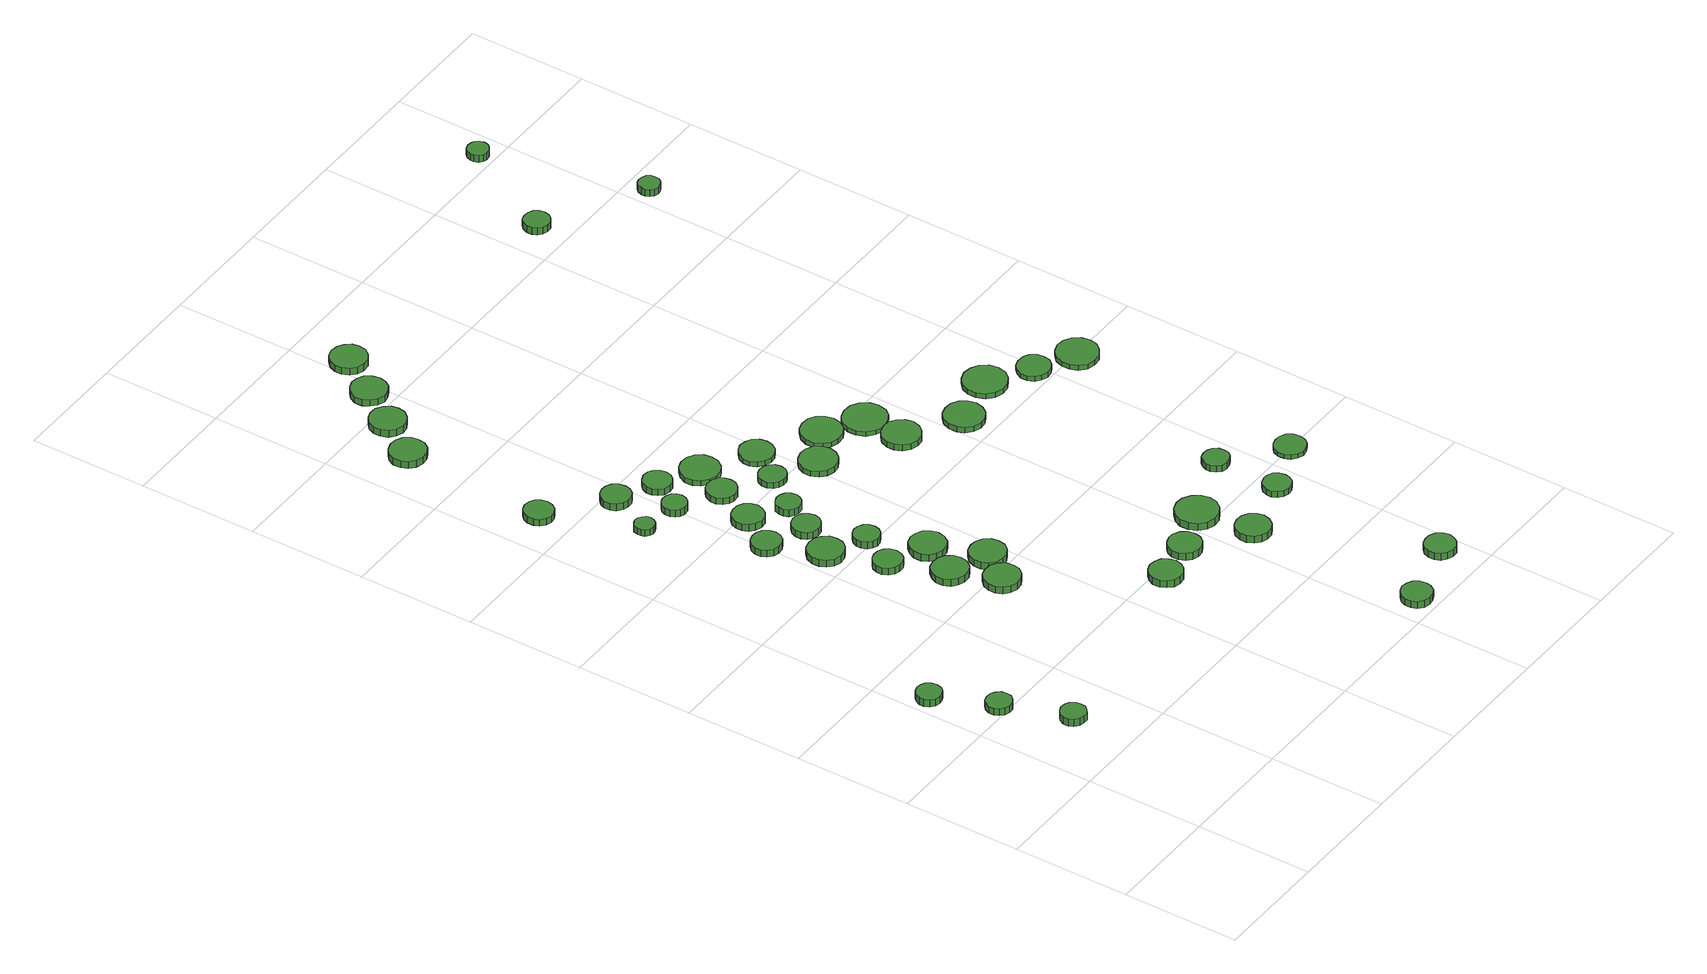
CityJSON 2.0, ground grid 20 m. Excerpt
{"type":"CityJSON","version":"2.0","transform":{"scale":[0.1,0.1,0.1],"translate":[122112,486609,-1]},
"CityObjects":{
"tree1":{"type":"SolitaryVegetationObject","attributes":{"function":"something"},"geometry":[{"type":"MultiSurface","lod":"1","boundaries":[[[0,1,2,3,4,5,6,7,8,9,10,11,12,13,14]],[[15,16,17,18,19,20,21,22,23,24,25,26,27,28,29]],[[0,29,28,1]],[[1,28,27,2]],[[2,27,26,3]],[[3,26,25,4]],[[4,25,24,5]],[[5,24,23,6]],[[6,23,22,7]],[[7,22,21,8]],[[8,21,20,9]],[[9,20,19,10]],[[10,19,18,11]],[[11,18,17,12]],[[12,17,16,13]],[[13,16,15,14]],[[14,15,29,0]]]}]},
"tree2":{"type":"SolitaryVegetationObject","attributes":{"function":"something"},"geometry":[{"type":"MultiSurface","lod":"1","boundaries":[[[30,31,32,33,34,35,36,37,38,39,40,41,42,43,44]],[[45,46,47,48,49,50,51,52,53,54,55,56,57,58,59]],[[30,59,58,31]],[[31,58,57,32]],[[32,57,56,33]],[[33,56,55,34]],[[34,55,54,35]],[[35,54,53,36]],[[36,53,52,37]],[[37,52,51,38]],[[38,51,50,39]],[[39,50,49,40]],[[40,49,48,41]],[[41,48,47,42]],[[42,47,46,43]],[[43,46,45,44]],[[44,45,59,30]]]}]},
"tree3":{"type":"SolitaryVegetationObject","attributes":{"function":"something"},"geometry":[{"type":"MultiSurface","lod":"1","boundaries":[[[60,61,62,63,64,65,66,67,68,69,70,71,72,73,74]],[[75,76,77,78,79,80,81,82,83,84,85,86,87,88,89]],[[60,89,88,61]],[[61,88,87,62]],[[62,87,86,63]],[[63,86,85,64]],[[64,85,84,65]],[[65,84,83,66]],[[66,83,82,67]],[[67,82,81,68]],[[68,81,80,69]],[[69,80,79,70]],[[70,79,78,71]],[[71,78,77,72]],[[72,77,76,73]],[[73,76,75,74]],[[74,75,89,60]]]}]},
"tree4":{"type":"SolitaryVegetationObject","attributes":{"function":"something"},"geometry":[{"type":"MultiSurface","lod":"1","boundaries":[[[90,91,92,93,94,95,96,97,98,99,100,101,102,103,104]],[[105,106,107,108,109,110,111,112,113,114,115,116,117,118,119]],[[90,119,118,91]],[[91,118,117,92]],[[92,117,116,93]],[[93,116,115,94]],[[94,115,114,95]],[[95,114,113,96]],[[96,113,112,97]],[[97,112,111,98]],[[98,111,110,99]],[[99,110,109,100]],[[100,109,108,101]],[[101,108,107,102]],[[102,107,106,103]],[[103,106,105,104]],[[104,105,119,90]]]}]},
"tree5":{"type":"SolitaryVegetationObject","attributes":{"function":"something"},"geometry":[{"type":"MultiSurface","lod":"1","boundaries":[[[120,121,122,123,124,125,126,127,128,129,130,131,132,133,134]],[[135,136,137,138,139,140,141,142,143,144,145,146,147,148,149]],[[120,149,148,121]],[[121,148,147,122]],[[122,147,146,123]],[[123,146,145,124]],[[124,145,144,125]],[[125,144,143,126]],[[126,143,142,127]],[[127,142,141,128]],[[128,141,140,129]],[[129,140,139,130]],[[130,139,138,131]],[[131,138,137,132]],[[132,137,136,133]],[[133,136,135,134]],[[134,135,149,120]]]}]},
"tree6":{"type":"SolitaryVegetationObject","attributes":{"function":"something"},"geometry":[{"type":"MultiSurface","lod":"1","boundaries":[[[150,151,152,153,154,155,156,157,158,159,160,161,162,163,164]],[[165,166,167,168,169,170,171,172,173,174,175,176,177,178,179]],[[150,179,178,151]],[[151,178,177,152]],[[152,177,176,153]],[[153,176,175,154]],[[154,175,174,155]],[[155,174,173,156]],[[156,173,172,157]],[[157,172,171,158]],[[158,171,170,159]],[[159,170,169,160]],[[160,169,168,161]],[[161,168,167,162]],[[162,167,166,163]],[[163,166,165,164]],[[164,165,179,150]]]}]},
"tree7":{"type":"SolitaryVegetationObject","attributes":{"function":"something"},"geometry":[{"type":"MultiSurface","lod":"1","boundaries":[[[180,181,182,183,184,185,186,187,188,189,190,191,192,193,194]],[[195,196,197,198,199,200,201,202,203,204,205,206,207,208,209]],[[180,209,208,181]],[[181,208,207,182]],[[182,207,206,183]],[[183,206,205,184]],[[184,205,204,185]],[[185,204,203,186]],[[186,203,202,187]],[[187,202,201,188]],[[188,201,200,189]],[[189,200,199,190]],[[190,199,198,191]],[[191,198,197,192]],[[192,197,196,193]],[[193,196,195,194]],[[194,195,209,180]]]}]},
"tree8":{"type":"SolitaryVegetationObject","attributes":{"function":"something"},"geometry":[{"type":"MultiSurface","lod":"1","boundaries":[[[210,211,212,213,214,215,216,217,218,219,220,221,222,223,224]],[[225,226,227,228,229,230,231,232,233,234,235,236,237,238,239]],[[210,239,238,211]],[[211,238,237,212]],[[212,237,236,213]],[[213,236,235,214]],[[214,235,234,215]],[[215,234,233,216]],[[216,233,232,217]],[[217,232,231,218]],[[218,231,230,219]],[[219,230,229,220]],[[220,229,228,221]],[[221,228,227,222]],[[222,227,226,223]],[[223,226,225,224]],[[224,225,239,210]]]}]},
"tree9":{"type":"SolitaryVegetationObject","attributes":{"function":"something"},"geometry":[{"type":"MultiSurface","lod":"1","boundaries":[[[240,241,242,243,244,245,246,247,248,249,250,251,252,253,254]],[[255,256,257,258,259,260,261,262,263,264,265,266,267,268,269]],[[240,269,268,241]],[[241,268,267,242]],[[242,267,266,243]],[[243,266,265,244]],[[244,265,264,245]],[[245,264,263,246]],[[246,263,262,247]],[[247,262,261,248]],[[248,261,260,249]],[[249,260,259,250]],[[250,259,258,251]],[[251,258,257,252]],[[252,257,256,253]],[[253,256,255,254]],[[254,255,269,240]]]}]},
"tree10":{"type":"SolitaryVegetationObject","attributes":{"function":"something"},"geometry":[{"type":"MultiSurface","lod":"1","boundaries":[[[270,271,272,273,274,275,276,277,278,279,280,281,282,283,284]],[[285,286,287,288,289,290,291,292,293,294,295,296,297,298,299]],[[270,299,298,271]],[[271,298,297,272]],[[272,297,296,273]],[[273,296,295,274]],[[274,295,294,275]],[[275,294,293,276]],[[276,293,292,277]],[[277,292,291,278]],[[278,291,290,279]],[[279,290,289,280]],[[280,289,288,281]],[[281,288,287,282]],[[282,287,286,283]],[[283,286,285,284]],[[284,285,299,270]]]}]},
"tree11":{"type":"SolitaryVegetationObject","attributes":{"function":"something"},"geometry":[{"type":"MultiSurface","lod":"1","boundaries":[[[300,301,302,303,304,305,306,307,308,309,310,311,312,313,314]],[[315,316,317,318,319,320,321,322,323,324,325,326,327,328,329]],[[300,329,328,301]],[[301,328,327,302]],[[302,327,326,303]],[[303,326,325,304]],[[304,325,324,305]],[[305,324,323,306]],[[306,323,322,307]],[[307,322,321,308]],[[308,321,320,309]],[[309,320,319,310]],[[310,319,318,311]],[[311,318,317,312]],[[312,317,316,313]],[[313,316,315,314]],[[314,315,329,300]]]}]},
"tree12":{"type":"SolitaryVegetationObject","attributes":{"function":"something"},"geometry":[{"type":"MultiSurface","lod":"1","boundaries":[[[330,331,332,333,334,335,336,337,338,339,340,341,342,343,344]],[[345,346,347,348,349,350,351,352,353,354,355,356,357,358,359]],[[330,359,358,331]],[[331,358,357,332]],[[332,357,356,333]],[[333,356,355,334]],[[334,355,354,335]],[[335,354,353,336]],[[336,353,352,337]],[[337,352,351,338]],[[338,351,350,339]],[[339,350,349,340]],[[340,349,348,341]],[[341,348,347,342]],[[342,347,346,343]],[[343,346,345,344]],[[344,345,359,330]]]}]},
"tree13":{"type":"SolitaryVegetationObject","attributes":{"function":"something"},"geometry":[{"type":"MultiSurface","lod":"1","boundaries":[[[360,361,362,363,364,365,366,367,368,369,370,371,372,373,374]],[[375,376,377,378,379,380,381,382,383,384,385,386,387,388,389]],[[360,389,388,361]],[[361,388,387,362]],[[362,387,386,363]],[[363,386,385,364]],[[364,385,384,365]],[[365,384,383,366]],[[366,383,382,367]],[[367,382,381,368]],[[368,381,380,369]],[[369,380,379,370]],[[370,379,378,371]],[[371,378,377,372]],[[372,377,376,373]],[[373,376,375,374]],[[374,375,389,360]]]}]},
"tree14":{"type":"SolitaryVegetationObject","attributes":{"function":"something"},"geometry":[{"type":"MultiSurface","lod":"1","boundaries":[[[390,391,392,393,394,395,396,397,398,399,400,401,402,403,404]],[[405,406,407,408,409,410,411,412,413,414,415,416,417,418,419]],[[390,419,418,391]],[[391,418,417,392]],[[392,417,416,393]],[[393,416,415,394]],[[394,415,414,395]],[[395,414,413,396]],[[396,413,412,397]],[[397,412,411,398]],[[398,411,410,399]],[[399,410,409,400]],[[400,409,408,401]],[[401,408,407,402]],[[402,407,406,403]],[[403,406,405,404]],[[404,405,419,390]]]}]},
"tree15":{"type":"SolitaryVegetationObject","attributes":{"function":"something"},"geometry":[{"type":"MultiSurface","lod":"1","boundaries":[[[420,421,422,423,424,425,426,427,428,429,430,431,432,433,434]],[[435,436,437,438,439,440,441,442,443,444,445,446,447,448,449]],[[420,449,448,421]],[[421,448,447,422]],[[422,447,446,423]],[[423,446,445,424]],[[424,445,444,425]],[[425,444,443,426]],[[426,443,442,427]],[[427,442,441,428]],[[428,441,440,429]],[[429,440,439,430]],[[430,439,438,431]],[[431,438,437,432]],[[432,437,436,433]],[[433,436,435,434]],[[434,435,449,420]]]}]},
"tree16":{"type":"SolitaryVegetationObject","attributes":{"function":"something"},"geometry":[{"type":"MultiSurface","lod":"1","boundaries":[[[450,451,452,453,454,455,456,457,458,459,460,461,462,463,464]],[[465,466,467,468,469,470,471,472,473,474,475,476,477,478,479]],[[450,479,478,451]],[[451,478,477,452]],[[452,477,476,453]],[[453,476,475,454]],[[454,475,474,455]],[[455,474,473,456]],[[456,473,472,457]],[[457,472,471,458]],[[458,471,470,459]],[[459,470,469,460]],[[460,469,468,461]],[[461,468,467,462]],[[462,467,466,463]],[[463,466,465,464]],[[464,465,479,450]]]}]},
"tree17":{"type":"SolitaryVegetationObject","attributes":{"function":"something"},"geometry":[{"type":"MultiSurface","lod":"1","boundaries":[[[480,481,482,483,484,485,486,487,488,489,490,491,492,493,494]],[[495,496,497,498,499,500,501,502,503,504,505,506,507,508,509]],[[480,509,508,481]],[[481,508,507,482]],[[482,507,506,483]],[[483,506,505,484]],[[484,505,504,485]],[[485,504,503,486]],[[486,503,502,487]],[[487,502,501,488]],[[488,501,500,489]],[[489,500,499,490]],[[490,499,498,491]],[[491,498,497,492]],[[492,497,496,493]],[[493,496,495,494]],[[494,495,509,480]]]}]},
"tree18":{"type":"SolitaryVegetationObject","attributes":{"function":"something"},"geometry":[{"type":"MultiSurface","lod":"1","boundaries":[[[510,511,512,513,514,515,516,517,518,519,520,521,522,523,524]],[[525,526,527,528,529,530,531,532,533,534,535,536,537,538,539]],[[510,539,538,511]],[[511,538,537,512]],[[512,537,536,513]],[[513,536,535,514]],[[514,535,534,515]],[[515,534,533,516]],[[516,533,532,517]],[[517,532,531,518]],[[518,531,530,519]],[[519,530,529,520]],[[520,529,528,521]],[[521,528,527,522]],[[522,527,526,523]],[[523,526,525,524]],[[524,525,539,510]]]}]},
"tree19":{"type":"SolitaryVegetationObject","attributes":{"function":"something"},"geometry":[{"type":"MultiSurface","lod":"1","boundaries":[[[540,541,542,543,544,545,546,547,548,549,550,551,552,553,554]],[[555,556,557,558,559,560,561,562,563,564,565,566,567,568,569]],[[540,569,568,541]],[[541,568,567,542]],[[542,567,566,543]],[[543,566,565,544]],[[544,565,564,545]],[[545,564,563,546]],[[546,563,562,547]],[[547,562,561,548]],[[548,561,560,549]],[[549,560,559,550]],[[550,559,558,551]],[[551,558,557,552]],[[552,557,556,553]],[[553,556,555,554]],[[554,555,569,540]]]}]},
"tree20":{"type":"SolitaryVegetationObject","attributes":{"function":"something"},"geometry":[{"type":"MultiSurface","lod":"1","boundaries":[[[570,571,572,573,574,575,576,577,578,579,580,581,582,583,584]],[[585,586,587,588,589,590,591,592,593,594,595,596,597,598,599]],[[570,599,598,571]],[[571,598,597,572]],[[572,597,596,573]],[[573,596,595,574]],[[574,595,594,575]],[[575,594,593,576]],[[576,593,592,577]],[[577,592,591,578]],[[578,591,590,579]],[[579,590,589,580]],[[580,589,588,581]],[[581,588,587,582]],[[582,587,586,583]],[[583,586,585,584]],[[584,585,599,570]]]}]},
"tree21":{"type":"SolitaryVegetationObject","attributes":{"function":"something"},"geometry":[{"type":"MultiSurface","lod":"1","boundaries":[[[600,601,602,603,604,605,606,607,608,609,610,611,612,613,614]],[[615,616,617,618,619,620,621,622,623,624,625,626,627,628,629]],[[600,629,628,601]],[[601,628,627,602]],[[602,627,626,603]],[[603,626,625,604]],[[604,625,624,605]],[[605,624,623,606]],[[606,623,622,607]],[[607,622,621,608]],[[608,621,620,609]],[[609,620,619,610]],[[610,619,618,611]],[[611,618,617,612]],[[612,617,616,613]],[[613,616,615,614]],[[614,615,629,600]]]}]},
"tree22":{"type":"SolitaryVegetationObject","attributes":{"function":"something"},"geometry":[{"type":"MultiSurface","lod":"1","boundaries":[[[630,631,632,633,634,635,636,637,638,639,640,641,642,643,644]],[[645,646,647,648,649,650,651,652,653,654,655,656,657,658,659]],[[630,659,658,631]],[[631,658,657,632]],[[632,657,656,633]],[[633,656,655,634]],[[634,655,654,635]],[[635,654,653,636]],[[636,653,652,637]],[[637,652,651,638]],[[638,651,650,639]],[[639,650,649,640]],[[640,649,648,641]],[[641,648,647,642]],[[642,647,646,643]],[[643,646,645,644]],[[644,645,659,630]]]}]},
"tree23":{"type":"SolitaryVegetationObject","attributes":{"function":"something"},"geometry":[{"type":"MultiSurface","lod":"1","boundaries":[[[660,661,662,663,664,665,666,667,668,669,670,671,672,673,674]],[[675,676,677,678,679,680,681,682,683,684,685,686,687,688,689]],[[660,689,688,661]],[[661,688,687,662]],[[662,687,686,663]],[[663,686,685,664]],[[664,685,684,665]],[[665,684,683,666]],[[666,683,682,667]],[[667,682,681,668]],[[668,681,680,669]],[[669,680,679,670]],[[670,679,678,671]],[[671,678,677,672]],[[672,677,676,673]],[[673,676,675,674]],[[674,675,689,660]]]}]},
"tree24":{"type":"SolitaryVegetationObject","attributes":{"function":"something"},"geometry":[{"type":"MultiSurface","lod":"1","boundaries":[[[690,691,692,693,694,695,696,697,698,699,700,701,702,703,704]],[[705,706,707,708,709,710,711,712,713,714,715,716,717,718,719]],[[690,719,718,691]],[[691,718,717,692]],[[692,717,716,693]],[[693,716,715,694]],[[694,715,714,695]],[[695,714,713,696]],[[696,713,712,697]],[[697,712,711,698]],[[698,711,710,699]],[[699,710,709,700]],[[700,709,708,701]],[[701,708,707,702]],[[702,707,706,703]],[[703,706,705,704]],[[704,705,719,690]]]}]},
"tree25":{"type":"SolitaryVegetationObject","attributes":{"function":"something"},"geometry":[{"type":"MultiSurface","lod":"1","boundaries":[[[720,721,722,723,724,725,726,727,728,729,730,731,732,733,734]],[[735,736,737,738,739,740,741,742,743,744,745,746,747,748,749]],[[720,749,748,721]],[[721,748,747,722]],[[722,747,746,723]],[[723,746,745,724]],[[724,745,744,725]],[[725,744,743,726]],[[726,743,742,727]],[[727,742,741,728]],[[728,741,740,729]],[[729,740,739,730]],[[730,739,738,731]],[[731,738,737,732]],[[732,737,736,733]],[[733,736,735,734]],[[734,735,749,720]]]}]},
"tree26":{"type":"SolitaryVegetationObject","attributes":{"function":"something"},"geometry":[{"type":"MultiSurface","lod":"1","boundaries":[[[750,751,752,753,754,755,756,757,758,759,760,761,762,763,764]],[[765,766,767,768,769,770,771,772,773,774,775,776,777,778,779]],[[750,779,778,751]],[[751,778,777,752]],[[752,777,776,753]],[[753,776,775,754]],[[754,775,774,755]],[[755,774,773,756]],[[756,773,772,757]],[[757,772,771,758]],[[758,771,770,759]],[[759,770,769,760]],[[760,769,768,761]],[[761,768,767,762]],[[762,767,766,763]],[[763,766,765,764]],[[764,765,779,750]]]}]},
"tree27":{"type":"SolitaryVegetationObject","attributes":{"function":"something"},"geometry":[{"type":"MultiSurface","lod":"1","boundaries":[[[780,781,782,783,784,785,786,787,788,789,790,791,792,793,794]],[[795,796,797,798,799,800,801,802,803,804,805,806,807,808,809]],[[780,809,808,781]],[[781,808,807,782]],[[782,807,806,783]],[[783,806,805,784]],[[784,805,804,785]],[[785,804,803,786]],[[786,803,802,787]],[[787,802,801,788]],[[788,801,800,789]],[[789,800,799,790]],[[790,799,798,791]],[[791,798,797,792]],[[792,797,796,793]],[[793,796,795,794]],[[794,795,809,780]]]}]},
"tree28":{"type":"SolitaryVegetationObject","attributes":{"function":"something"},"geometry":[{"type":"MultiSurface","lod":"1","boundaries":[[[810,811,812,813,814,815,816,817,818,819,820,821,822,823,824]],[[825,826,827,828,829,830,831,832,833,834,835,836,837,838,839]],[[810,839,838,811]],[[811,838,837,812]],[[812,837,836,813]],[[813,836,835,814]],[[814,835,834,815]],[[815,834,833,816]],[[816,833,832,817]],[[817,832,831,818]],[[818,831,830,819]],[[819,830,829,820]],[[820,829,828,821]],[[821,828,827,822]],[[822,827,826,823]],[[823,826,825,824]],[[824,825,839,810]]]}]},
"tree29":{"type":"SolitaryVegetationObject","attributes":{"function":"something"},"geometry":[{"type":"MultiSurface","lod":"1","boundaries":[[[840,841,842,843,844,845,846,847,848,849,850,851,852,853,854]],[[855,856,857,858,859,860,861,862,863,864,865,866,867,868,869]],[[840,869,868,841]],[[841,868,867,842]],[[842,867,866,843]],[[843,866,865,844]],[[844,865,864,845]],[[845,864,863,846]],[[846,863,862,847]],[[847,862,861,848]],[[848,861,860,849]],[[849,860,859,850]],[[850,859,858,851]],[[851,858,857,852]],[[852,857,856,853]],[[853,856,855,854]],[[854,855,869,840]]]}]},
"tree30":{"type":"SolitaryVegetationObject","attributes":{"function":"something"},"geometry":[{"type":"MultiSurface","lod":"1","boundaries":[[[870,871,872,873,874,875,876,877,878,879,880,881,882,883,884]],[[885,886,887,888,889,890,891,892,893,894,895,896,897,898,899]],[[870,899,898,871]],[[871,898,897,872]],[[872,897,896,873]],[[873,896,895,874]],[[874,895,894,875]],[[875,894,893,876]],[[876,893,892,877]],[[877,892,891,878]],[[878,891,890,879]],[[879,890,889,880]],[[880,889,888,881]],[[881,888,887,882]],[[882,887,886,883]],[[883,886,885,884]],[[884,885,899,870]]]}]},
"tree31":{"type":"SolitaryVegetationObject","attributes":{"function":"something"},"geometry":[{"type":"MultiSurface","lod":"1","boundaries":[[[900,901,902,903,904,905,906,907,908,909,910,911,912,913,914]],[[915,916,917,918,919,920,921,922,923,924,925,926,927,928,929]],[[900,929,928,901]],[[901,928,927,902]],[[902,927,926,903]],[[903,926,925,904]],[[904,925,924,905]],[[905,924,923,906]],[[906,923,922,907]],[[907,922,921,908]],[[908,921,920,909]],[[909,920,919,910]],[[910,919,918,911]],[[911,918,917,912]],[[912,917,916,913]],[[913,916,915,914]],[[914,915,929,900]]]}]},
"tree32":{"type":"SolitaryVegetationObject","attributes":{"function":"something"},"geometry":[{"type":"MultiSurface","lod":"1","boundaries":[[[930,931,932,933,934,935,936,937,938,939,940,941,942,943,944]],[[945,946,947,948,949,950,951,952,953,954,955,956,957,958,959]],[[930,959,958,931]],[[931,958,957,932]],[[932,957,956,933]],[[933,956,955,934]],[[934,955,954,935]],[[935,954,953,936]],[[936,953,952,937]],[[937,952,951,938]],[[938,951,950,939]],[[939,950,949,940]],[[940,949,948,941]],[[941,948,947,942]],[[942,947,946,943]],[[943,946,945,944]],[[944,945,959,930]]]}]},
"tree33":{"type":"SolitaryVegetationObject","attributes":{"function":"something"},"geometry":[{"type":"MultiSurface","lod":"1","boundaries":[[[960,961,962,963,964,965,966,967,968,969,970,971,972,973,974]],[[975,976,977,978,979,980,981,982,983,984,985,986,987,988,989]],[[960,989,988,961]],[[961,988,987,962]],[[962,987,986,963]],[[963,986,985,964]],[[964,985,984,965]],[[965,984,983,966]],[[966,983,982,967]],[[967,982,981,968]],[[968,981,980,969]],[[969,980,979,970]],[[970,979,978,971]],[[971,978,977,972]],[[972,977,976,973]],[[973,976,975,974]],[[974,975,989,960]]]}]},
"tree34":{"type":"SolitaryVegetationObject","attributes":{"function":"something"},"geometry":[{"type":"MultiSurface","lod":"1","boundaries":[[[990,991,992,993,994,995,996,997,998,999,1000,1001,1002,1003,1004]],[[1005,1006,1007,1008,1009,1010,1011,1012,1013,1014,1015,1016,1017,1018,1019]],[[990,1019,1018,991]],[[991,1018,1017,992]],[[992,1017,1016,993]],[[993,1016,1015,994]],[[994,1015,1014,995]],[[995,1014,1013,996]],[[996,1013,1012,997]],[[997,1012,1011,998]],[[998,1011,1010,999]],[[999,1010,1009,1000]],[[1000,1009,1008,1001]],[[1001,1008,1007,1002]],[[1002,1007,1006,1003]],[[1003,1006,1005,1004]],[[1004,1005,1019,990]]]}]},
"tree35":{"type":"SolitaryVegetationObject","attributes":{"function":"something"},"geometry":[{"type":"MultiSurface","lod":"1","boundaries":[[[1020,1021,1022,1023,1024,1025,1026,1027,1028,1029,1030,1031,1032,1033,1034]],[[1035,1036,1037,1038,1039,1040,1041,1042,1043,1044,1045,1046,1047,1048,1049]],[[1020,1049,1048,1021]],[[1021,1048,1047,1022]],[[1022,1047,1046,1023]],[[1023,1046,1045,1024]],[[1024,1045,1044,1025]],[[1025,1044,1043,1026]],[[1026,1043,1042,1027]],[[1027,1042,1041,1028]],[[1028,1041,1040,1029]],[[1029,1040,1039,1030]],[[1030,1039,1038,1031]],[[1031,1038,1037,1032]],[[1032,1037,1036,1033]],[[1033,1036,1035,1034]],[[1034,1035,1049,1020]]]}]},
"tree36":{"type":"SolitaryVegetationObject","attributes":{"function":"something"},"geometry":[{"type":"MultiSurface","lod":"1","boundaries":[[[1050,1051,1052,1053,1054,1055,1056,1057,1058,1059,1060,1061,1062,1063,1064]],[[1065,1066,1067,1068,1069,1070,1071,1072,1073,1074,1075,1076,1077,1078,1079]],[[1050,1079,1078,1051]],[[1051,1078,1077,1052]],[[1052,1077,1076,1053]],[[1053,1076,1075,1054]],[[1054,1075,1074,1055]],[[1055,1074,1073,1056]],[[1056,1073,1072,1057]],[[1057,1072,1071,1058]],[[1058,1071,1070,1059]],[[1059,1070,1069,1060]],[[1060,1069,1068,1061]],[[1061,1068,1067,1062]],[[1062,1067,1066,1063]],[[1063,1066,1065,1064]],[[1064,1065,1079,1050]]]}]},
"tree37":{"type":"SolitaryVegetationObject","attributes":{"function":"something"},"geometry":[{"type":"MultiSurface","lod":"1","boundaries":[[[1080,1081,1082,1083,1084,1085,1086,1087,1088,1089,1090,1091,1092,1093,1094]],[[1095,1096,1097,1098,1099,1100,1101,1102,1103,1104,1105,1106,1107,1108,1109]],[[1080,1109,1108,1081]],[[1081,1108,1107,1082]],[[1082,1107,1106,1083]],[[1083,1106,1105,1084]],[[1084,1105,1104,1085]],[[1085,1104,1103,1086]],[[1086,1103,1102,1087]],[[1087,1102,1101,1088]],[[1088,1101,1100,1089]],[[1089,1100,1099,1090]],[[1090,1099,1098,1091]],[[1091,1098,1097,1092]],[[1092,1097,1096,1093]],[[1093,1096,1095,1094]],[[1094,1095,1109,1080]]]}]},
"tree38":{"type":"SolitaryVegetationObject","attributes":{"function":"something"},"geometry":[{"type":"MultiSurface","lod":"1","boundaries":[[[1110,1111,1112,1113,1114,1115,1116,1117,1118,1119,1120,1121,1122,1123,1124]],[[1125,1126,1127,1128,1129,1130,1131,1132,1133,1134,1135,1136,1137,1138,1139]],[[1110,1139,1138,1111]],[[1111,1138,1137,1112]],[[1112,1137,1136,1113]],[[1113,1136,1135,1114]],[[1114,1135,1134,1115]],[[1115,1134,1133,1116]],[[1116,1133,1132,1117]],[[1117,1132,1131,1118]],[[1118,1131,1130,1119]],[[1119,1130,1129,1120]],[[1120,1129,1128,1121]],[[1121,1128,1127,1122]],[[1122,1127,1126,1123]],[[1123,1126,1125,1124]],[[1124,1125,1139,1110]]]}]},
"tree39":{"type":"SolitaryVegetationObject","attributes":{"function":"something"},"geometry":[{"type":"MultiSurface","lod":"1","boundaries":[[[1140,1141,1142,1143,1144,1145,1146,1147,1148,1149,1150,1151,1152,1153,1154]],[[1155,1156,1157,1158,1159,1160,1161,1162,1163,1164,1165,1166,1167,1168,1169]],[[1140,1169,1168,1141]],[[1141,1168,1167,1142]],[[1142,1167,1166,1143]],[[1143,1166,1165,1144]],[[1144,1165,1164,1145]],[[1145,1164,1163,1146]],[[1146,1163,1162,1147]],[[1147,1162,1161,1148]],[[1148,1161,1160,1149]],[[1149,1160,1159,1150]],[[1150,1159,1158,1151]],[[1151,1158,1157,1152]],[[1152,1157,1156,1153]],[[1153,1156,1155,1154]],[[1154,1155,1169,1140]]]}]},
"tree40":{"type":"SolitaryVegetationObject","attributes":{"function":"something"},"geometry":[{"type":"MultiSurface","lod":"1","boundaries":[[[1170,1171,1172,1173,1174,1175,1176,1177,1178,1179,1180,1181,1182,1183,1184]],[[1185,1186,1187,1188,1189,1190,1191,1192,1193,1194,1195,1196,1197,1198,1199]],[[1170,1199,1198,1171]],[[1171,1198,1197,1172]],[[1172,1197,1196,1173]],[[1173,1196,1195,1174]],[[1174,1195,1194,1175]],[[1175,1194,1193,1176]],[[1176,1193,1192,1177]],[[1177,1192,1191,1178]],[[1178,1191,1190,1179]],[[1179,1190,1189,1180]],[[1180,1189,1188,1181]],[[1181,1188,1187,1182]],[[1182,1187,1186,1183]],[[1183,1186,1185,1184]],[[1184,1185,1199,1170]]]}]},
"tree41":{"type":"SolitaryVegetationObject","attributes":{"function":"something"},"geometry":[{"type":"MultiSurface","lod":"1","boundaries":[[[1200,1201,1202,1203,1204,1205,1206,1207,1208,1209,1210,1211,1212,1213,1214]],[[1215,1216,1217,1218,1219,1220,1221,1222,1223,1224,1225,1226,1227,1228,1229]],[[1200,1229,1228,1201]],[[1201,1228,1227,1202]],[[1202,1227,1226,1203]],[[1203,1226,1225,1204]],[[1204,1225,1224,1205]],[[1205,1224,1223,1206]],[[1206,1223,1222,1207]],[[1207,1222,1221,1208]],[[1208,1221,1220,1209]],[[1209,1220,1219,1210]],[[1210,1219,1218,1211]],[[1211,1218,1217,1212]],[[1212,1217,1216,1213]],[[1213,1216,1215,1214]],[[1214,1215,1229,1200]]]}]},
"tree42":{"type":"SolitaryVegetationObject","attributes":{"function":"something"},"geometry":[{"type":"MultiSurface","lod":"1","boundaries":[[[1230,1231,1232,1233,1234,1235,1236,1237,1238,1239,1240,1241,1242,1243,1244]],[[1245,1246,1247,1248,1249,1250,1251,1252,1253,1254,1255,1256,1257,1258,1259]],[[1230,1259,1258,1231]],[[1231,1258,1257,1232]],[[1232,1257,1256,1233]],[[1233,1256,1255,1234]],[[1234,1255,1254,1235]],[[1235,1254,1253,1236]],[[1236,1253,1252,1237]],[[1237,1252,1251,1238]],[[1238,1251,1250,1239]],[[1239,1250,1249,1240]],[[1240,1249,1248,1241]],[[1241,1248,1247,1242]],[[1242,1247,1246,1243]],[[1243,1246,1245,1244]],[[1244,1245,1259,1230]]]}]},
"tree43":{"type":"SolitaryVegetationObject","attributes":{"function":"something"},"geometry":[{"type":"MultiSurface","lod":"1","boundaries":[[[1260,1261,1262,1263,1264,1265,1266,1267,1268,1269,1270,1271,1272,1273,1274]],[[1275,1276,1277,1278,1279,1280,1281,1282,1283,1284,1285,1286,1287,1288,1289]],[[1260,1289,1288,1261]],[[1261,1288,1287,1262]],[[1262,1287,1286,1263]],[[1263,1286,1285,1264]],[[1264,1285,1284,1265]],[[1265,1284,1283,1266]],[[1266,1283,1282,1267]],[[1267,1282,1281,1268]],[[1268,1281,1280,1269]],[[1269,1280,1279,1270]],[[1270,1279,1278,1271]],[[1271,1278,1277,1272]],[[1272,1277,1276,1273]],[[1273,1276,1275,1274]],[[1274,1275,1289,1260]]]}]},
"tree44":{"type":"SolitaryVegetationObject","attributes":{"function":"something"},"geometry":[{"type":"MultiSurface","lod":"1","boundaries":[[[1290,1291,1292,1293,1294,1295,1296,1297,1298,1299,1300,1301,1302,1303,1304]],[[1305,1306,1307,1308,1309,1310,1311,1312,1313,1314,1315,1316,1317,1318,1319]],[[1290,1319,1318,1291]],[[1291,1318,1317,1292]],[[1292,1317,1316,1293]],[[1293,1316,1315,1294]],[[1294,1315,1314,1295]],[[1295,1314,1313,1296]],[[1296,1313,1312,1297]],[[1297,1312,1311,1298]],[[1298,1311,1310,1299]],[[1299,1310,1309,1300]],[[1300,1309,1308,1301]],[[1301,1308,1307,1302]],[[1302,1307,1306,1303]],[[1303,1306,1305,1304]],[[1304,1305,1319,1290]]]}]},
"tree45":{"type":"SolitaryVegetationObject","attributes":{"function":"something"},"geometry":[{"type":"MultiSurface","lod":"1","boundaries":[[[1320,1321,1322,1323,1324,1325,1326,1327,1328,1329,1330,1331,1332,1333,1334]],[[1335,1336,1337,1338,1339,1340,1341,1342,1343,1344,1345,1346,1347,1348,1349]],[[1320,1349,1348,1321]],[[1321,1348,1347,1322]],[[1322,1347,1346,1323]],[[1323,1346,1345,1324]],[[1324,1345,1344,1325]],[[1325,1344,1343,1326]],[[1326,1343,1342,1327]],[[1327,1342,1341,1328]],[[1328,1341,1340,1329]],[[1329,1340,1339,1330]],[[1330,1339,1338,1331]],[[1331,1338,1337,1332]],[[1332,1337,1336,1333]],[[1333,1336,1335,1334]],[[1334,1335,1349,1320]]]}]},
"tree46":{"type":"SolitaryVegetationObject","attributes":{"function":"something"},"geometry":[{"type":"MultiSurface","lod":"1","boundaries":[[[1350,1351,1352,1353,1354,1355,1356,1357,1358,1359,1360,1361,1362,1363,1364]],[[1365,1366,1367,1368,1369,1370,1371,1372,1373,1374,1375,1376,1377,1378,1379]],[[1350,1379,1378,1351]],[[1351,1378,1377,1352]],[[1352,1377,1376,1353]],[[1353,1376,1375,1354]],[[1354,1375,1374,1355]],[[1355,1374,1373,1356]],[[1356,1373,1372,1357]],[[1357,1372,1371,1358]],[[1358,1371,1370,1359]],[[1359,1370,1369,1360]],[[1360,1369,1368,1361]],[[1361,1368,1367,1362]],[[1362,1367,1366,1363]],[[1363,1366,1365,1364]],[[1364,1365,1379,1350]]]}]},
"tree47":{"type":"SolitaryVegetationObject","attributes":{"function":"something"},"geometry":[{"type":"MultiSurface","lod":"1","boundaries":[[[1380,1381,1382,1383,1384,1385,1386,1387,1388,1389,1390,1391,1392,1393,1394]],[[1395,1396,1397,1398,1399,1400,1401,1402,1403,1404,1405,1406,1407,1408,1409]],[[1380,1409,1408,1381]],[[1381,1408,1407,1382]],[[1382,1407,1406,1383]],[[1383,1406,1405,1384]],[[1384,1405,1404,1385]],[[1385,1404,1403,1386]],[[1386,1403,1402,1387]],[[1387,1402,1401,1388]],[[1388,1401,1400,1389]],[[1389,1400,1399,1390]],[[1390,1399,1398,1391]],[[1391,1398,1397,1392]],[[1392,1397,1396,1393]],[[1393,1396,1395,1394]],[[1394,1395,1409,1380]]]}]}
},
"vertices":[
[49,513,26],[47,521,26],[42,529,26],[35,533,26],[26,534,26],[17,531,26],[11,525,26],[7,517,26],[7,508,26],[11,500,26],[17,494,26],[26,492,26],[35,493,26],[42,497,26],[47,504,26],[47,504,13],[42,497,13],[35,493,13],[26,492,13],[17,494,13],[11,500,13],[7,508,13],[7,517,13],[11,525,13],[17,531,13],[26,534,13],[35,533,13],[42,529,13],[47,521,13],[49,513,13],
[87,410,29],[86,419,29],[80,426,29],[73,430,29],[64,431,29],[55,429,29],[49,423,29],[45,415,29],[45,406,29],[49,398,29],[55,392,29],[64,389,29],[73,390,29],[80,394,29],[86,401,29],[86,401,16],[80,394,16],[73,390,16],[64,389,16],[55,392,16],[49,398,16],[45,406,16],[45,415,16],[49,423,16],[55,429,16],[64,431,16],[73,430,16],[80,426,16],[86,419,16],[87,410,16],
[125,300,32],[124,308,32],[118,316,32],[111,320,32],[102,321,32],[94,318,32],[87,312,32],[83,304,32],[83,295,32],[87,287,32],[94,281,32],[102,279,32],[111,279,32],[118,284,32],[124,291,32],[124,291,19],[118,284,19],[111,279,19],[102,279,19],[94,281,19],[87,287,19],[83,295,19],[83,304,19],[87,312,19],[94,318,19],[102,321,19],[111,320,19],[118,316,19],[124,308,19],[125,300,19],
[91,1254,27],[89,1264,27],[83,1272,27],[74,1277,27],[64,1278,27],[55,1275,27],[47,1268,27],[43,1259,27],[43,1248,27],[47,1239,27],[55,1232,27],[64,1229,27],[74,1230,27],[83,1235,27],[89,1244,27],[89,1244,15],[83,1235,15],[74,1230,15],[64,1229,15],[55,1232,15],[47,1239,15],[43,1248,15],[43,1259,15],[47,1268,15],[55,1275,15],[64,1278,15],[74,1277,15],[83,1272,15],[89,1264,15],[91,1254,15],
[147,1102,26],[145,1109,26],[141,1114,26],[135,1118,26],[128,1119,26],[122,1116,26],[116,1112,26],[114,1105,26],[114,1098,26],[116,1092,26],[122,1087,26],[128,1085,26],[135,1086,26],[141,1089,26],[145,1095,26],[145,1095,14],[141,1089,14],[135,1086,14],[128,1085,14],[122,1087,14],[116,1092,14],[114,1098,14],[114,1105,14],[116,1112,14],[122,1116,14],[128,1119,14],[135,1118,14],[141,1114,14],[145,1109,14],[147,1102,14],
[223,924,26],[221,934,26],[215,943,26],[206,948,26],[196,949,26],[186,946,26],[178,939,26],[174,930,26],[174,919,26],[178,910,26],[186,903,26],[196,900,26],[206,901,26],[215,906,26],[221,914,26],[221,914,13],[215,906,13],[206,901,13],[196,900,13],[186,903,13],[178,910,13],[174,919,13],[174,930,13],[178,939,13],[186,946,13],[196,949,13],[206,948,13],[215,943,13],[221,934,13],[223,924,13],
[262,839,26],[260,851,26],[252,861,26],[242,867,26],[229,868,26],[217,865,26],[208,856,26],[203,845,26],[203,832,26],[208,821,26],[217,813,26],[229,809,26],[242,810,26],[252,816,26],[260,826,26],[260,826,13],[252,816,13],[242,810,13],[229,809,13],[217,813,13],[208,821,13],[203,832,13],[203,845,13],[208,856,13],[217,865,13],[229,868,13],[242,867,13],[252,861,13],[260,851,13],[262,839,13],
[288,746,26],[286,756,26],[280,764,26],[271,769,26],[261,770,26],[252,767,26],[244,760,26],[240,751,26],[240,741,26],[244,732,26],[252,725,26],[261,722,26],[271,723,26],[280,728,26],[286,736,26],[286,736,13],[280,728,13],[271,723,13],[261,722,13],[252,725,13],[244,732,13],[240,741,13],[240,751,13],[244,760,13],[252,767,13],[261,770,13],[271,769,13],[280,764,13],[286,756,13],[288,746,13],
[327,655,27],[325,667,27],[317,677,27],[307,683,27],[294,684,27],[282,681,27],[273,672,27],[268,661,27],[268,648,27],[273,637,27],[282,629,27],[294,625,27],[307,626,27],[317,632,27],[325,642,27],[325,642,14],[317,632,14],[307,626,14],[294,625,14],[282,629,14],[273,637,14],[268,648,14],[268,661,14],[273,672,14],[282,681,14],[294,684,14],[307,683,14],[317,677,14],[325,667,14],[327,655,14],
[355,578,28],[353,590,28],[345,600,28],[335,606,28],[322,607,28],[310,604,28],[301,595,28],[296,584,28],[296,571,28],[301,560,28],[310,552,28],[322,548,28],[335,549,28],[345,555,28],[353,565,28],[353,565,15],[345,555,15],[335,549,15],[322,548,15],[310,552,15],[301,560,15],[296,571,15],[296,584,15],[301,595,15],[310,604,15],[322,607,15],[335,606,15],[345,600,15],[353,590,15],[355,578,15],
[192,1179,24],[190,1190,24],[184,1198,24],[175,1203,24],[165,1204,24],[155,1201,24],[147,1194,24],[143,1185,24],[143,1174,24],[147,1165,24],[155,1158,24],[165,1155,24],[175,1156,24],[184,1161,24],[190,1169,24],[190,1169,11],[184,1161,11],[175,1156,11],[165,1155,11],[155,1158,11],[147,1165,11],[143,1174,11],[143,1185,11],[147,1194,11],[155,1201,11],[165,1204,11],[175,1203,11],[184,1198,11],[190,1190,11],[192,1179,11],
[220,1094,25],[218,1102,25],[213,1109,25],[206,1113,25],[197,1114,25],[189,1111,25],[183,1106,25],[179,1098,25],[179,1089,25],[183,1081,25],[189,1076,25],[197,1073,25],[206,1074,25],[213,1078,25],[218,1085,25],[218,1085,12],[213,1078,12],[206,1074,12],[197,1073,12],[189,1076,12],[183,1081,12],[179,1089,12],[179,1098,12],[183,1106,12],[189,1111,12],[197,1114,12],[206,1113,12],[213,1109,12],[218,1102,12],[220,1094,12],
[107,1501,28],[105,1513,28],[98,1523,28],[87,1529,28],[74,1530,28],[62,1526,28],[53,1518,28],[48,1507,28],[48,1494,28],[53,1483,28],[62,1475,28],[74,1471,28],[87,1472,28],[98,1478,28],[105,1488,28],[105,1488,15],[98,1478,15],[87,1472,15],[74,1471,15],[62,1475,15],[53,1483,15],[48,1494,15],[48,1507,15],[53,1518,15],[62,1526,15],[74,1530,15],[87,1529,15],[98,1523,15],[105,1513,15],[107,1501,15],
[264,984,25],[261,995,25],[255,1004,25],[246,1009,25],[235,1010,25],[224,1007,25],[216,1000,25],[212,990,25],[212,979,25],[216,969,25],[224,962,25],[235,958,25],[246,959,25],[255,965,25],[261,974,25],[261,974,12],[255,965,12],[246,959,12],[235,958,12],[224,962,12],[216,969,12],[212,979,12],[212,990,12],[216,1000,12],[224,1007,12],[235,1010,12],[246,1009,12],[255,1004,12],[261,995,12],[264,984,12],
[292,898,25],[290,908,25],[284,916,25],[276,921,25],[266,922,25],[256,919,25],[249,912,25],[245,903,25],[245,893,25],[249,884,25],[256,878,25],[266,875,25],[276,876,25],[284,881,25],[290,889,25],[290,889,12],[284,881,12],[276,876,12],[266,875,12],[256,878,12],[249,884,12],[245,893,12],[245,903,12],[249,912,12],[256,919,12],[266,922,12],[276,921,12],[284,916,12],[290,908,12],[292,898,12],
[320,808,25],[318,817,25],[313,824,25],[305,829,25],[296,830,25],[287,827,25],[281,821,25],[277,813,25],[277,804,25],[281,795,25],[287,789,25],[296,786,25],[305,787,25],[313,792,25],[318,799,25],[318,799,12],[313,792,12],[305,787,12],[296,786,12],[287,789,12],[281,795,12],[277,804,12],[277,813,12],[281,821,12],[287,827,12],[296,830,12],[305,829,12],[313,824,12],[318,817,12],[320,808,12],
[361,718,25],[358,730,25],[351,740,25],[340,746,25],[328,748,25],[316,744,25],[307,735,25],[302,724,25],[302,711,25],[307,700,25],[316,692,25],[328,688,25],[340,689,25],[351,695,25],[358,706,25],[358,706,12],[351,695,12],[340,689,12],[328,688,12],[316,692,12],[307,700,12],[302,711,12],[302,724,12],[307,735,12],[316,744,12],[328,748,12],[340,746,12],[351,740,12],[358,730,12],[361,718,12],
[393,630,27],[391,642,27],[383,652,27],[372,658,27],[360,659,27],[348,656,27],[339,647,27],[334,636,27],[334,623,27],[339,612,27],[348,604,27],[360,600,27],[372,601,27],[383,607,27],[391,617,27],[391,617,14],[383,607,14],[372,601,14],[360,600,14],[348,604,14],[339,612,14],[334,623,14],[334,636,14],[339,647,14],[348,656,14],[360,659,14],[372,658,14],[383,652,14],[391,642,14],[393,630,14],
[256,1147,23],[254,1156,23],[248,1165,23],[240,1170,23],[230,1171,23],[220,1167,23],[213,1161,23],[209,1152,23],[209,1142,23],[213,1133,23],[220,1126,23],[230,1123,23],[240,1124,23],[248,1129,23],[254,1137,23],[254,1137,11],[248,1129,11],[240,1124,11],[230,1123,11],[220,1126,11],[213,1133,11],[209,1142,11],[209,1152,11],[213,1161,11],[220,1167,11],[230,1171,11],[240,1170,11],[248,1165,11],[254,1156,11],[256,1147,11],
[318,950,25],[316,959,25],[311,966,25],[304,970,25],[295,971,25],[287,968,25],[280,963,25],[277,955,25],[277,946,25],[280,938,25],[287,933,25],[295,930,25],[304,931,25],[311,935,25],[316,942,25],[316,942,12],[311,935,12],[304,931,12],[295,930,12],[287,933,12],[280,938,12],[277,946,12],[277,955,12],[280,963,12],[287,968,12],[295,971,12],[304,970,12],[311,966,12],[316,959,12],[318,950,12],
[499,375,31],[496,386,31],[490,396,31],[480,401,31],[468,403,31],[457,399,31],[449,391,31],[444,381,31],[444,369,31],[449,359,31],[457,351,31],[468,348,31],[480,349,31],[490,355,31],[496,364,31],[496,364,18],[490,355,18],[480,349,18],[468,348,18],[457,351,18],[449,359,18],[444,369,18],[444,381,18],[449,391,18],[457,399,18],[468,403,18],[480,401,18],[490,396,18],[496,386,18],[499,375,18],
[295,1054,23],[293,1064,23],[287,1073,23],[278,1078,23],[267,1079,23],[257,1076,23],[250,1069,23],[245,1059,23],[245,1049,23],[250,1039,23],[257,1032,23],[267,1029,23],[278,1030,23],[287,1036,23],[293,1044,23],[293,1044,11],[287,1036,11],[278,1030,11],[267,1029,11],[257,1032,11],[250,1039,11],[245,1049,11],[245,1059,11],[250,1069,11],[257,1076,11],[267,1079,11],[278,1078,11],[287,1073,11],[293,1064,11],[295,1054,11],
[152,1567,30],[150,1579,30],[142,1589,30],[131,1596,30],[119,1597,30],[107,1593,30],[98,1585,30],[93,1573,30],[93,1561,30],[98,1549,30],[107,1541,30],[119,1537,30],[131,1538,30],[142,1545,30],[150,1555,30],[150,1555,17],[142,1545,17],[131,1538,17],[119,1537,17],[107,1541,17],[98,1549,17],[93,1561,17],[93,1573,17],[98,1585,17],[107,1593,17],[119,1597,17],[131,1596,17],[142,1589,17],[150,1579,17],[152,1567,17],
[327,1111,21],[325,1124,21],[317,1135,21],[305,1142,21],[291,1143,21],[279,1139,21],[269,1130,21],[263,1117,21],[263,1104,21],[269,1092,21],[279,1083,21],[291,1078,21],[305,1080,21],[317,1087,21],[325,1098,21],[325,1098,11],[317,1087,11],[305,1080,11],[291,1078,11],[279,1083,11],[269,1092,11],[263,1104,11],[263,1117,11],[269,1130,11],[279,1139,11],[291,1143,11],[305,1142,11],[317,1135,11],[325,1124,11],[327,1111,11],
[366,1010,22],[364,1019,22],[358,1027,22],[350,1032,22],[341,1033,22],[332,1030,22],[325,1024,22],[321,1015,22],[321,1006,22],[325,997,22],[332,991,22],[341,988,22],[350,989,22],[358,993,22],[364,1001,22],[364,1001,11],[358,993,11],[350,989,11],[341,988,11],[332,991,11],[325,997,11],[321,1006,11],[321,1015,11],[325,1024,11],[332,1030,11],[341,1033,11],[350,1032,11],[358,1027,11],[364,1019,11],[366,1010,11],
[667,30,29],[665,41,29],[659,49,29],[650,54,29],[639,56,29],[629,52,29],[621,45,29],[617,36,29],[617,25,29],[621,15,29],[629,8,29],[639,5,29],[650,6,29],[659,11,29],[665,20,29],[665,20,16],[659,11,16],[650,6,16],[639,5,16],[629,8,16],[621,15,16],[617,25,16],[617,36,16],[621,45,16],[629,52,16],[639,56,16],[650,54,16],[659,49,16],[665,41,16],[667,30,16],
[197,1631,31],[194,1643,31],[187,1654,31],[176,1660,31],[164,1661,31],[152,1657,31],[143,1649,31],[137,1637,31],[137,1625,31],[143,1614,31],[152,1605,31],[164,1601,31],[176,1603,31],[187,1609,31],[194,1619,31],[194,1619,19],[187,1609,19],[176,1603,19],[164,1601,19],[152,1605,19],[143,1614,19],[137,1625,19],[137,1637,19],[143,1649,19],[152,1657,19],[164,1661,19],[176,1660,19],[187,1654,19],[194,1643,19],[197,1631,19],
[574,391,27],[572,403,27],[565,412,27],[555,418,27],[544,419,27],[533,415,27],[525,408,27],[520,397,27],[520,386,27],[525,375,27],[533,368,27],[544,364,27],[555,365,27],[565,371,27],[572,380,27],[572,380,14],[565,371,14],[555,365,14],[544,364,14],[533,368,14],[525,375,14],[520,386,14],[520,397,14],[525,408,14],[533,415,14],[544,419,14],[555,418,14],[565,412,14],[572,403,14],[574,391,14],
[407,1063,20],[405,1075,20],[398,1085,20],[388,1090,20],[376,1092,20],[365,1088,20],[356,1080,20],[351,1069,20],[351,1058,20],[356,1047,20],[365,1039,20],[376,1035,20],[388,1036,20],[398,1042,20],[405,1052,20],[405,1052,11],[398,1042,11],[388,1036,11],[376,1035,11],[365,1039,11],[356,1047,11],[351,1058,11],[351,1069,11],[356,1080,11],[365,1088,11],[376,1092,11],[388,1090,11],[398,1085,11],[405,1075,11],[407,1063,11],
[445,973,21],[442,986,21],[434,997,21],[423,1003,21],[410,1004,21],[397,1000,21],[388,992,21],[382,980,21],[382,967,21],[388,955,21],[397,946,21],[410,942,21],[423,943,21],[434,950,21],[442,960,21],[442,960,11],[434,950,11],[423,943,11],[410,942,11],[397,946,11],[388,955,11],[382,967,11],[382,980,11],[388,992,11],[397,1000,11],[410,1004,11],[423,1003,11],[434,997,11],[442,986,11],[445,973,11],
[242,1699,33],[240,1711,33],[232,1721,33],[222,1727,33],[209,1729,33],[197,1725,33],[188,1716,33],[183,1705,33],[183,1693,33],[188,1681,33],[197,1673,33],[209,1669,33],[222,1670,33],[232,1676,33],[240,1687,33],[240,1687,20],[232,1676,20],[222,1670,20],[209,1669,20],[197,1673,20],[188,1681,20],[183,1693,20],[183,1705,20],[188,1716,20],[197,1725,20],[209,1729,20],[222,1727,20],[232,1721,20],[240,1711,20],[242,1699,20],
[674,332,23],[671,343,23],[664,353,23],[654,359,23],[642,360,23],[631,357,23],[622,349,23],[617,338,23],[617,326,23],[622,315,23],[631,307,23],[642,303,23],[654,304,23],[664,310,23],[671,320,23],[671,320,10],[664,310,10],[654,304,10],[642,303,10],[631,307,10],[622,315,10],[617,326,10],[617,338,10],[622,349,10],[631,357,10],[642,360,10],[654,359,10],[664,353,10],[671,343,10],[674,332,10],
[661,422,26],[658,436,26],[649,448,26],[636,456,26],[622,457,26],[608,453,26],[597,443,26],[591,429,26],[591,415,26],[597,401,26],[608,391,26],[622,387,26],[636,388,26],[649,396,26],[658,408,26],[658,408,13],[649,396,13],[636,388,13],[622,387,13],[608,391,13],[597,401,13],[591,415,13],[591,429,13],[597,443,13],[608,453,13],[622,457,13],[636,456,13],[649,448,13],[658,436,13],[661,422,13],
[510,1009,20],[507,1023,20],[499,1035,20],[487,1042,20],[472,1043,20],[459,1039,20],[449,1029,20],[443,1016,20],[443,1002,20],[449,989,20],[459,980,20],[472,976,20],[487,977,20],[499,984,20],[507,996,20],[507,996,11],[499,984,11],[487,977,11],[472,976,11],[459,980,11],[449,989,11],[443,1002,11],[443,1016,11],[449,1029,11],[459,1039,11],[472,1043,11],[487,1042,11],[499,1035,11],[507,1023,11],[510,1009,11],
[794,72,21],[791,82,21],[785,91,21],[776,96,21],[765,97,21],[755,94,21],[747,87,21],[743,77,21],[743,66,21],[747,57,21],[755,50,21],[765,46,21],[776,47,21],[785,53,21],[791,61,21],[791,61,8],[785,53,8],[776,47,8],[765,46,8],[755,50,8],[747,57,8],[743,66,8],[743,77,8],[747,87,8],[755,94,8],[765,97,8],[776,96,8],[785,91,8],[791,82,8],[794,72,8],
[570,904,21],[567,917,21],[559,928,21],[548,935,21],[535,936,21],[522,932,21],[512,923,21],[507,911,21],[507,898,21],[512,886,21],[522,877,21],[535,873,21],[548,874,21],[559,881,21],[567,891,21],[567,891,10],[559,881,10],[548,874,10],[535,873,10],[522,877,10],[512,886,10],[507,898,10],[507,911,10],[512,923,10],[522,932,10],[535,936,10],[548,935,10],[559,928,10],[567,917,10],[570,904,10],
[576,972,19],[573,987,19],[564,999,19],[551,1007,19],[536,1008,19],[522,1004,19],[510,994,19],[504,980,19],[504,965,19],[510,951,19],[522,941,19],[536,936,19],[551,938,19],[564,945,19],[573,957,19],[573,957,11],[564,945,11],[551,938,11],[536,936,11],[522,941,11],[510,951,11],[504,965,11],[504,980,11],[510,994,11],[522,1004,11],[536,1008,11],[551,1007,11],[564,999,11],[573,987,11],[576,972,11],
[780,363,18],[778,373,18],[773,381,18],[764,385,18],[755,386,18],[745,383,18],[738,377,18],[734,368,18],[734,358,18],[738,350,18],[745,343,18],[755,340,18],[764,341,18],[773,346,18],[778,354,18],[778,354,7],[773,346,7],[764,341,7],[755,340,7],[745,343,7],[738,350,7],[734,358,7],[734,368,7],[738,377,7],[745,383,7],[755,386,7],[764,385,7],[773,381,7],[778,373,7],[780,363,7],
[662,850,20],[659,864,20],[651,875,20],[639,882,20],[625,883,20],[612,879,20],[602,870,20],[597,857,20],[597,843,20],[602,831,20],[612,822,20],[625,817,20],[639,819,20],[651,826,20],[659,837,20],[659,837,10],[651,826,10],[639,819,10],[625,817,10],[612,822,10],[602,831,10],[597,843,10],[597,857,10],[602,870,10],[612,879,10],[625,883,10],[639,882,10],[651,875,10],[659,864,10],[662,850,10],
[776,473,20],[775,482,20],[769,490,20],[761,494,20],[752,495,20],[743,493,20],[737,486,20],[733,478,20],[733,469,20],[737,461,20],[743,454,20],[752,452,20],[761,453,20],[769,457,20],[775,464,20],[775,464,8],[769,457,8],[761,453,8],[752,452,8],[743,454,8],[737,461,8],[733,469,8],[733,478,8],[737,486,8],[743,493,8],[752,495,8],[761,494,8],[769,490,8],[775,482,8],[776,473,8],
[873,399,16],[871,410,16],[865,419,16],[855,424,16],[845,425,16],[834,422,16],[826,415,16],[822,405,16],[822,394,16],[826,384,16],[834,377,16],[845,373,16],[855,375,16],[865,380,16],[871,389,16],[871,389,8],[865,380,8],[855,375,8],[845,373,8],[834,377,8],[826,384,8],[822,394,8],[822,405,8],[826,415,8],[834,422,8],[845,425,8],[855,424,8],[865,419,8],[871,410,8],[873,399,8],
[754,872,19],[751,887,19],[742,899,19],[729,906,19],[714,908,19],[700,903,19],[689,893,19],[683,880,19],[683,865,19],[689,851,19],[700,841,19],[714,836,19],[729,838,19],[742,845,19],[751,857,19],[751,857,10],[742,845,10],[729,838,10],[714,836,10],[700,841,10],[689,851,10],[683,865,10],[683,880,10],[689,893,10],[700,903,10],[714,908,10],[729,906,10],[742,899,10],[751,887,10],[754,872,10],
[815,829,19],[813,840,19],[806,850,19],[797,855,19],[785,856,19],[774,853,19],[766,845,19],[761,835,19],[761,824,19],[766,813,19],[774,806,19],[785,802,19],[797,803,19],[806,809,19],[813,818,19],[813,818,10],[806,809,10],[797,803,10],[785,802,10],[774,806,10],[766,813,10],[761,824,10],[761,835,10],[766,845,10],[774,853,10],[785,856,10],[797,855,10],[806,850,10],[813,840,10],[815,829,10],
[888,793,19],[885,807,19],[876,819,19],[864,826,19],[850,828,19],[836,823,19],[825,813,19],[820,800,19],[820,786,19],[825,773,19],[836,763,19],[850,759,19],[864,760,19],[876,768,19],[885,779,19],[885,779,10],[876,768,10],[864,760,10],[850,759,10],[836,763,10],[825,773,10],[820,786,10],[820,800,10],[825,813,10],[836,823,10],[850,828,10],[864,826,10],[876,819,10],[885,807,10],[888,793,10],
[671,1647,34],[669,1656,34],[664,1663,34],[656,1667,34],[647,1668,34],[638,1666,34],[632,1660,34],[628,1651,34],[628,1642,34],[632,1634,34],[638,1628,34],[647,1625,34],[656,1626,34],[664,1631,34],[669,1638,34],[669,1638,21],[664,1631,21],[656,1626,21],[647,1625,21],[638,1628,21],[632,1634,21],[628,1642,21],[628,1651,21],[632,1660,21],[638,1666,21],[647,1668,21],[656,1667,21],[664,1663,21],[669,1656,21],[671,1647,21],
[836,1555,34],[835,1562,34],[831,1568,34],[824,1571,34],[817,1572,34],[810,1570,34],[805,1565,34],[802,1558,34],[802,1551,34],[805,1544,34],[810,1539,34],[817,1537,34],[824,1538,34],[831,1541,34],[835,1547,34],[835,1547,21],[831,1541,21],[824,1538,21],[817,1537,21],[810,1539,21],[805,1544,21],[802,1551,21],[802,1558,21],[805,1565,21],[810,1570,21],[817,1572,21],[824,1571,21],[831,1568,21],[835,1562,21],[836,1555,21],
[762,1818,34],[760,1825,34],[756,1831,34],[750,1834,34],[742,1835,34],[735,1833,34],[730,1828,34],[727,1821,34],[727,1814,34],[730,1807,34],[735,1802,34],[742,1800,34],[750,1801,34],[756,1805,34],[760,1810,34],[760,1810,21],[756,1805,21],[750,1801,21],[742,1800,21],[735,1802,21],[730,1807,21],[727,1814,21],[727,1821,21],[730,1828,21],[735,1833,21],[742,1835,21],[750,1834,21],[756,1831,21],[760,1825,21],[762,1818,21]
]}
